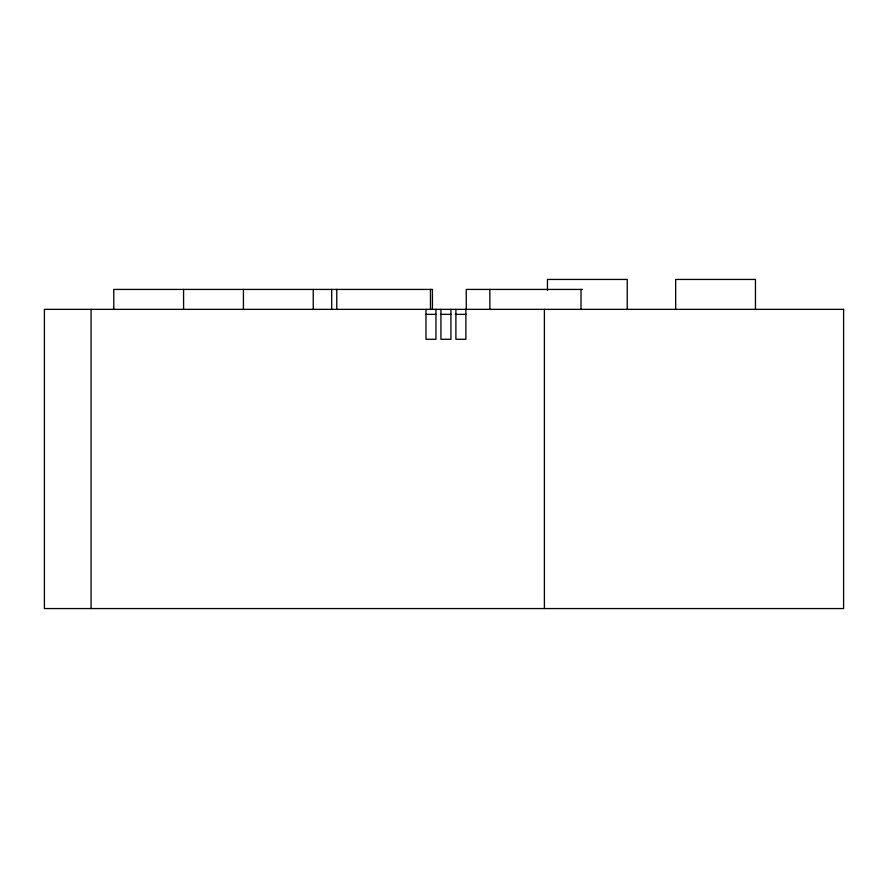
<?xml version="1.0" encoding="UTF-8"?>
<svg xmlns="http://www.w3.org/2000/svg" width="888" height="888" viewBox="0 0 888 888"><rect width="100%" height="100%" fill="white"/><g stroke="black" fill="none" stroke-linecap="round" stroke-linejoin="round"><path stroke-width="1.33" d="M313.564 289.421L432.434 289.421L432.434 309.357M582.406 289.421L466.267 289.421L466.267 309.357M425.985 314.352L436.075 314.352M440.936 314.352L451.16 314.352M455.278 314.352L466.244 314.352M755.455 309.357L755.455 279.443L675.668 279.443L675.668 309.357M627.25 309.357L627.25 279.443L547.463 279.443L547.463 290.321M581.018 289.421L581.018 309.357M544.399 309.357L544.399 608.558M489.854 289.421L489.854 309.357M465.878 309.357L465.878 339.283L455.899 339.283L455.899 309.357M450.915 309.357L450.915 339.283L440.936 339.283L440.936 309.357M435.953 309.357L435.953 339.283L425.985 339.283L425.985 309.357M430.469 289.421L430.469 309.357M336.774 289.421L336.774 309.357M331.69 289.421L331.69 309.357M313.231 309.357L313.231 289.421L113.775 289.421L113.775 309.357M243.423 289.421L243.423 309.357M183.583 289.421L183.583 309.357M91.064 309.357L91.064 608.558M843.6 309.357L44.4 309.357L44.4 608.558L843.6 608.558L843.6 309.357"/></g></svg>
